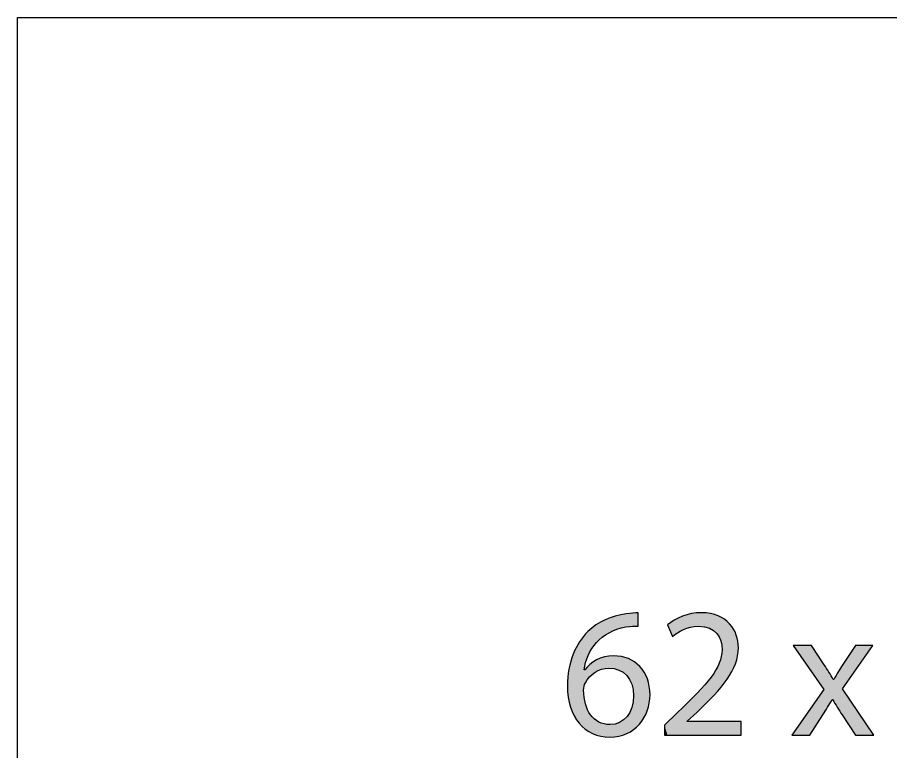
# Model space of a CAD drawing. Extents: x 15 to 401, y -450 to -8.
# Drawn here: x 242.94 to 280.66, y -236.76 to -205.05 of the extents above; entities that cross this region are included whole.
import ezdxf

# ---------------------------------------------------------------- set-up
doc = ezdxf.new("R2010")
doc.units = 0
doc.layers.add('LAYER_1', color=7, linetype='CONTINUOUS')

# ---------------------------------------------------------------- blocks, each defined once
blk = doc.blocks.new('*U16')
at = {"layer": 'LAYER_1', "color": 250}
for points in [[(269.042, -231.427), (269.029, -230.856), (269.042, -230.853)], [(269.105, -231.412), (269.042, -230.853), (269.105, -230.841)], [(269.126, -231.406), (269.105, -230.841), (269.126, -230.837)], [(269.186, -231.391), (269.126, -230.837), (269.186, -230.825)], [(269.203, -231.387), (269.186, -230.825), (269.203, -230.821)], [(269.225, -231.382), (269.203, -230.821), (269.225, -230.817)], [(269.241, -231.38), (269.225, -230.817), (269.241, -230.814)], [(269.26, -231.378), (269.241, -230.814), (269.26, -230.812)], [(269.263, -231.378), (269.26, -230.812), (269.263, -230.812)], [(269.273, -231.376), (269.263, -230.812), (269.273, -230.811)], [(269.327, -231.371), (269.273, -230.811), (269.327, -230.807)], [(269.33, -231.37), (269.327, -230.807), (269.33, -230.807)], [(269.336, -231.37), (269.33, -230.807), (269.336, -230.806)], [(269.385, -231.364), (269.336, -230.806), (269.385, -230.803)], [(269.392, -231.364), (269.385, -230.803), (269.392, -230.802)], [(269.435, -231.359), (269.392, -230.802), (269.435, -230.799)], [(269.44, -231.358), (269.435, -230.799), (269.44, -230.798)], [(269.477, -231.354), (269.44, -230.798), (269.477, -230.795)], [(269.48, -231.354), (269.477, -230.795), (269.48, -230.795)], [(269.51, -231.351), (269.48, -230.795), (269.51, -230.793)], [(269.51, -231.351), (269.51, -230.793), (269.51, -230.793)], [(269.512, -231.351), (269.51, -230.793), (269.512, -230.793)], [(269.534, -231.351), (269.512, -230.793), (269.534, -230.791)], [(269.535, -231.351), (269.534, -230.791), (269.535, -230.791)], [(269.548, -231.351), (269.535, -230.791), (269.548, -230.79)], [(269.553, -231.351), (269.548, -230.79), (269.553, -230.789)], [(269.559, -231.351), (269.553, -230.789), (269.559, -230.789)], [(269.598, -231.35), (269.559, -230.789), (269.598, -230.786)], [(269.753, -231.35), (269.598, -230.786), (269.753, -230.774)], [(268.051, -231.962), (268.027, -231.238), (268.051, -231.224)], [(268.112, -231.904), (268.051, -231.224), (268.112, -231.189)], [(268.139, -231.878), (268.112, -231.189), (268.139, -231.174)], [(268.16, -231.859), (268.139, -231.174), (268.16, -231.162)], [(268.172, -231.847), (268.16, -231.162), (268.172, -231.156)], [(268.2, -231.821), (268.172, -231.156), (268.2, -231.14)], [(268.278, -231.77), (268.2, -231.14), (268.278, -231.096)], [(268.293, -231.76), (268.278, -231.096), (268.293, -231.087)], [(268.324, -231.739), (268.293, -231.087), (268.324, -231.069)], [(268.325, -231.739), (268.324, -231.069), (268.325, -231.069)], [(268.404, -231.687), (268.325, -231.069), (268.404, -231.04)], [(268.481, -231.636), (268.404, -231.04), (268.481, -231.012)], [(268.488, -231.631), (268.481, -231.012), (268.488, -231.009)], [(268.494, -231.628), (268.488, -231.009), (268.494, -231.007)], [(268.537, -231.609), (268.494, -231.007), (268.537, -230.991)], [(268.6, -231.581), (268.537, -230.991), (268.6, -230.968)], [(268.649, -231.56), (268.6, -230.968), (268.649, -230.95)], [(268.697, -231.539), (268.649, -230.95), (268.697, -230.933)], [(268.713, -231.532), (268.697, -230.933), (268.713, -230.927)], [(268.756, -231.514), (268.713, -230.927), (268.756, -230.911)], [(268.765, -231.509), (268.756, -230.911), (268.765, -230.908)], [(268.821, -231.485), (268.765, -230.908), (268.821, -230.897)], [(268.836, -231.479), (268.821, -230.897), (268.836, -230.894)], [(268.857, -231.473), (268.836, -230.894), (268.857, -230.89)], [(268.922, -231.457), (268.857, -230.89), (268.922, -230.877)], [(268.953, -231.45), (268.922, -230.877), (268.953, -230.871)], [(268.922, -231.457), (268.922, -230.877), (268.922, -230.877)], [(269.017, -231.433), (268.953, -230.871), (269.017, -230.858)], [(269.029, -231.431), (269.017, -230.858), (269.029, -230.856)], [(267.555, -232.718), (267.518, -231.648), (267.555, -231.607)], [(267.568, -232.68), (267.555, -231.607), (267.568, -231.592)], [(267.577, -232.655), (267.568, -231.592), (267.577, -231.582)], [(267.595, -232.606), (267.577, -231.582), (267.595, -231.567)], [(267.628, -232.546), (267.595, -231.567), (267.628, -231.541)], [(267.652, -232.5), (267.628, -231.541), (267.652, -231.52)], [(267.661, -232.483), (267.652, -231.52), (267.661, -231.513)], [(267.696, -232.42), (267.661, -231.513), (267.696, -231.485)], [(267.751, -232.317), (267.696, -231.485), (267.751, -231.439)], [(267.765, -232.299), (267.751, -231.439), (267.765, -231.428)], [(267.772, -232.29), (267.765, -231.428), (267.772, -231.422)], [(267.781, -232.278), (267.772, -231.422), (267.781, -231.415)], [(267.856, -232.179), (267.781, -231.415), (267.856, -231.353)], [(267.89, -232.135), (267.856, -231.353), (267.89, -231.324)], [(267.927, -232.086), (267.89, -231.324), (267.927, -231.294)], [(267.946, -232.061), (267.927, -231.294), (267.946, -231.283)], [(267.949, -232.058), (267.946, -231.283), (267.949, -231.282)], [(267.952, -232.054), (267.949, -231.282), (267.952, -231.28)], [(268.027, -231.984), (267.952, -231.28), (268.027, -231.238)], [(267.393, -235.725), (267.224, -232.02), (267.393, -231.788)], [(267.399, -234.018), (267.393, -231.787), (267.399, -231.78)], [(267.393, -235.726), (267.393, -231.788), (267.393, -231.787)], [(267.393, -235.725), (267.393, -231.788), (267.393, -235.726)], [(267.415, -233.935), (267.399, -231.78), (267.415, -231.762)], [(267.417, -233.931), (267.415, -231.762), (267.417, -231.761)], [(267.441, -233.119), (267.417, -231.76), (267.441, -231.734)], [(267.417, -233.929), (267.417, -231.761), (267.417, -231.76)], [(267.442, -233.115), (267.441, -231.734), (267.442, -231.733)], [(267.467, -232.996), (267.442, -231.733), (267.467, -231.705)], [(267.442, -233.113), (267.442, -231.733), (267.442, -231.733)], [(267.474, -232.963), (267.467, -231.705), (267.474, -231.697)], [(267.475, -232.954), (267.474, -231.697), (267.475, -231.695)], [(267.484, -232.912), (267.475, -231.695), (267.484, -231.686)], [(267.518, -232.82), (267.484, -231.686), (267.518, -231.648)], [(267.074, -235.351), (266.986, -232.471), (267.074, -232.279)], [(267.2, -235.54), (267.074, -232.279), (267.2, -232.061)], [(267.074, -235.351), (267.074, -232.279), (267.2, -235.54)], [(267.224, -235.563), (267.2, -232.061), (267.224, -232.02)], [(267.2, -235.54), (267.2, -232.061), (267.224, -235.563)], [(267.224, -235.563), (267.224, -232.02), (267.393, -235.725)], [(266.945, -235.122), (266.841, -232.869), (266.945, -232.562)], [(266.986, -235.221), (266.945, -232.562), (266.986, -232.471)], [(266.945, -235.122), (266.945, -232.562), (266.986, -235.221)], [(266.986, -235.221), (266.986, -232.471), (267.074, -235.351)], [(268.112, -233.228), (268.051, -232.76), (268.112, -232.733)], [(268.139, -233.218), (268.112, -232.733), (268.139, -232.725)], [(268.16, -233.21), (268.139, -232.725), (268.16, -232.718)], [(268.172, -233.205), (268.16, -232.718), (268.172, -232.714)], [(268.2, -233.199), (268.172, -232.714), (268.2, -232.706)], [(268.278, -233.181), (268.2, -232.706), (268.278, -232.682)], [(268.293, -233.177), (268.278, -232.682), (268.293, -232.677)], [(268.324, -233.17), (268.293, -232.677), (268.324, -232.671)], [(268.325, -233.17), (268.324, -232.671), (268.325, -232.671)], [(268.404, -233.164), (268.325, -232.671), (268.404, -232.657)], [(268.481, -233.158), (268.404, -232.657), (268.481, -232.643)], [(268.488, -233.158), (268.481, -232.643), (268.488, -232.642)], [(268.481, -233.158), (268.481, -232.643), (268.488, -233.158)], [(268.494, -233.158), (268.488, -232.642), (268.494, -232.641)], [(268.488, -233.158), (268.488, -232.642), (268.494, -233.158)], [(268.537, -233.16), (268.494, -232.641), (268.537, -232.639)], [(268.494, -233.158), (268.494, -232.641), (268.537, -233.16)], [(268.6, -233.163), (268.537, -232.639), (268.6, -232.635)], [(268.537, -233.16), (268.537, -232.639), (268.6, -233.163)], [(268.649, -233.17), (268.6, -232.635), (268.649, -232.632)], [(268.6, -233.163), (268.6, -232.635), (268.649, -233.17)], [(268.697, -233.176), (268.649, -232.632), (268.697, -232.629)], [(268.649, -233.17), (268.649, -232.632), (268.697, -233.176)], [(268.697, -233.176), (268.697, -232.629), (268.713, -233.179)], [(268.713, -233.179), (268.713, -232.631), (268.756, -233.189)], [(268.756, -233.189), (268.756, -232.635), (268.765, -233.191)], [(268.765, -233.191), (268.765, -232.636), (268.821, -233.204)], [(268.821, -233.204), (268.821, -232.641), (268.836, -233.209)], [(268.836, -233.209), (268.836, -232.642), (268.857, -233.217)], [(268.857, -233.217), (268.857, -232.644), (268.922, -233.239)], [(268.922, -233.239), (268.922, -232.65), (268.922, -233.239)], [(268.922, -233.239), (268.922, -232.65), (268.953, -233.254)], [(268.953, -233.254), (268.953, -232.653), (269.017, -233.284)], [(269.017, -233.284), (269.017, -232.659), (269.029, -233.292)], [(269.029, -233.292), (269.029, -232.66), (269.042, -233.3)], [(269.042, -233.3), (269.042, -232.664), (269.105, -233.339)], [(269.105, -233.339), (269.105, -232.683), (269.126, -233.355)], [(269.126, -233.355), (269.126, -232.689), (269.186, -233.402)], [(269.186, -233.402), (269.186, -232.707), (269.203, -233.419)], [(269.203, -233.419), (269.203, -232.711), (269.225, -233.44)], [(269.225, -233.44), (269.225, -232.718), (269.241, -233.456)], [(269.241, -233.456), (269.241, -232.723), (269.26, -233.475)], [(269.26, -233.475), (269.26, -232.728), (269.263, -233.478)], [(269.263, -233.478), (269.263, -232.729), (269.273, -233.491)], [(269.273, -233.491), (269.273, -232.732), (269.327, -233.556)], [(266.829, -234.842), (266.763, -233.199), (266.829, -232.921)], [(266.841, -234.871), (266.829, -232.921), (266.841, -232.869)], [(266.829, -234.842), (266.829, -232.921), (266.841, -234.871)], [(266.841, -234.871), (266.841, -232.869), (266.945, -235.122)], [(267.555, -233.662), (267.518, -233.149), (267.555, -233.11)], [(267.568, -233.645), (267.555, -233.11), (267.568, -233.096)], [(267.577, -233.633), (267.568, -233.096), (267.577, -233.086)], [(267.595, -233.611), (267.577, -233.086), (267.595, -233.067)], [(267.628, -233.57), (267.595, -233.067), (267.628, -233.033)], [(267.652, -233.539), (267.628, -233.033), (267.652, -233.007)], [(267.661, -233.53), (267.652, -233.007), (267.661, -232.997)], [(267.696, -233.497), (267.661, -232.997), (267.696, -232.975)], [(267.751, -233.443), (267.696, -232.975), (267.751, -232.937)], [(267.765, -233.43), (267.751, -232.937), (267.765, -232.928)], [(267.772, -233.425), (267.765, -232.928), (267.772, -232.923)], [(267.781, -233.418), (267.772, -232.923), (267.781, -232.917)], [(267.856, -233.362), (267.781, -232.917), (267.856, -232.867)], [(267.89, -233.337), (267.856, -232.867), (267.89, -232.844)], [(267.927, -233.316), (267.89, -232.844), (267.927, -232.819)], [(267.946, -233.306), (267.927, -232.819), (267.946, -232.806)], [(267.949, -233.304), (267.946, -232.806), (267.949, -232.805)], [(267.952, -233.302), (267.949, -232.805), (267.952, -232.804)], [(268.027, -233.261), (267.952, -232.804), (268.027, -232.771)], [(268.051, -233.252), (268.027, -232.771), (268.051, -232.76)], [(269.327, -233.556), (269.327, -232.748), (269.33, -233.562)], [(269.33, -233.562), (269.33, -232.749), (269.336, -233.571)], [(269.336, -233.571), (269.336, -232.752), (269.385, -233.646)], [(269.385, -233.646), (269.385, -232.779), (269.392, -233.659)], [(269.392, -233.659), (269.392, -232.782), (269.435, -233.743)], [(269.435, -233.743), (269.435, -232.806), (269.44, -233.756)], [(269.44, -233.756), (269.44, -232.808), (269.477, -233.849)], [(269.477, -233.849), (269.477, -232.828), (269.48, -233.86)], [(269.48, -233.86), (269.48, -232.83), (269.51, -233.963)], [(269.51, -233.963), (269.51, -232.846), (269.51, -233.964)], [(269.51, -233.964), (269.51, -232.846), (269.512, -233.972)], [(269.512, -233.972), (269.512, -232.847), (269.534, -234.085)], [(269.534, -234.085), (269.534, -232.859), (269.535, -234.091)], [(269.535, -234.091), (269.535, -232.859), (269.548, -234.213)], [(269.548, -234.213), (269.548, -232.867), (269.553, -234.349)], [(266.731, -234.409), (266.714, -233.552), (266.731, -233.431)], [(266.763, -234.551), (266.731, -233.431), (266.763, -233.199)], [(266.731, -234.409), (266.731, -233.431), (266.763, -234.551)], [(266.763, -234.551), (266.763, -233.199), (266.829, -234.842)], [(267.467, -233.811), (267.442, -233.229), (267.467, -233.203)], [(267.442, -233.859), (267.442, -233.23), (267.442, -233.229)], [(267.474, -233.797), (267.467, -233.203), (267.474, -233.196)], [(267.475, -233.794), (267.474, -233.196), (267.475, -233.194)], [(267.484, -233.779), (267.475, -233.194), (267.484, -233.184)], [(267.518, -233.724), (267.484, -233.184), (267.518, -233.149)], [(266.714, -234.168), (266.697, -233.925), (266.714, -233.552)], [(266.714, -234.168), (266.714, -233.552), (266.731, -234.409)], [(267.393, -235.726), (267.393, -234.109), (267.399, -235.732)], [(267.399, -235.732), (267.399, -234.185), (267.415, -235.747)], [(267.415, -235.747), (267.415, -234.398), (267.417, -235.749)], [(267.417, -235.749), (267.417, -234.419), (267.417, -235.749)], [(267.417, -235.749), (267.417, -234.422), (267.441, -235.772)], [(267.441, -235.772), (267.441, -234.558), (267.442, -235.773)], [(267.442, -235.773), (267.442, -234.563), (267.442, -235.773)], [(267.442, -235.773), (267.442, -234.565), (267.467, -235.797)], [(269.534, -235.827), (269.512, -234.741), (269.534, -234.621)], [(269.535, -235.827), (269.534, -234.621), (269.535, -234.616)], [(269.548, -235.819), (269.535, -234.616), (269.548, -234.419)], [(269.553, -235.816), (269.548, -234.419), (269.553, -234.349)], [(267.467, -235.797), (267.467, -234.666), (267.474, -235.801)], [(267.474, -235.801), (267.474, -234.695), (267.475, -235.802)], [(267.475, -235.802), (267.475, -234.703), (267.484, -235.807)], [(267.484, -235.807), (267.484, -234.73), (267.518, -235.827)], [(267.518, -235.827), (267.518, -234.834), (267.555, -235.849)], [(267.555, -235.849), (267.555, -234.923), (267.568, -235.858)], [(267.568, -235.858), (267.568, -234.956), (267.577, -235.863)], [(267.577, -235.863), (267.577, -234.973), (267.595, -235.874)], [(269.435, -235.886), (269.392, -235.071), (269.435, -234.979)], [(269.44, -235.883), (269.435, -234.979), (269.44, -234.968)], [(269.477, -235.861), (269.44, -234.968), (269.477, -234.867)], [(269.48, -235.859), (269.477, -234.867), (269.48, -234.858)], [(269.51, -235.842), (269.48, -234.858), (269.51, -234.747)], [(269.512, -235.841), (269.51, -234.746), (269.512, -234.741)], [(269.51, -235.842), (269.51, -234.747), (269.51, -234.746)], [(267.595, -235.874), (267.595, -235.008), (267.628, -235.893)], [(267.628, -235.893), (267.628, -235.07), (267.652, -235.908)], [(267.652, -235.908), (267.652, -235.108), (267.661, -235.914)], [(267.661, -235.914), (267.661, -235.122), (267.696, -235.934)], [(267.696, -235.934), (267.696, -235.174), (267.751, -235.967)], [(267.751, -235.967), (267.751, -235.243), (267.765, -235.976)], [(267.765, -235.976), (267.765, -235.26), (267.772, -235.98)], [(267.772, -235.98), (267.772, -235.269), (267.781, -235.985)], [(267.781, -235.985), (267.781, -235.278), (267.856, -236.01)], [(267.856, -236.01), (267.856, -235.352), (267.89, -236.021)], [(267.89, -236.021), (267.89, -235.379), (267.927, -236.033)], [(269.186, -236.014), (269.126, -235.399), (269.186, -235.345)], [(269.203, -236.009), (269.186, -235.345), (269.203, -235.33)], [(269.225, -236.001), (269.203, -235.33), (269.225, -235.305)], [(269.241, -235.996), (269.225, -235.305), (269.241, -235.288)], [(269.26, -235.99), (269.241, -235.288), (269.26, -235.267)], [(269.263, -235.989), (269.26, -235.267), (269.263, -235.264)], [(269.273, -235.983), (269.263, -235.264), (269.273, -235.252)], [(269.327, -235.951), (269.273, -235.252), (269.327, -235.179)], [(269.33, -235.949), (269.327, -235.179), (269.33, -235.174)], [(269.336, -235.945), (269.33, -235.174), (269.336, -235.166)], [(269.385, -235.916), (269.336, -235.166), (269.385, -235.083)], [(269.392, -235.912), (269.385, -235.083), (269.392, -235.071)], [(267.927, -236.033), (267.927, -235.408), (267.946, -236.039)], [(267.946, -236.039), (267.946, -235.423), (267.949, -236.04)], [(267.949, -236.04), (267.949, -235.425), (267.952, -236.041)], [(267.952, -236.041), (267.952, -235.427), (268.027, -236.065)], [(268.027, -236.065), (268.027, -235.471), (268.051, -236.073)], [(268.051, -236.073), (268.051, -235.485), (268.112, -236.093)], [(268.112, -236.093), (268.112, -235.513), (268.139, -236.102)], [(268.139, -236.102), (268.139, -235.524), (268.16, -236.104)], [(268.16, -236.104), (268.16, -235.534), (268.172, -236.105)], [(268.172, -236.105), (268.172, -235.537), (268.2, -236.108)], [(268.2, -236.108), (268.2, -235.546), (268.278, -236.115)], [(268.278, -236.115), (268.278, -235.569), (268.293, -236.117)], [(268.293, -236.117), (268.293, -235.571), (268.324, -236.12)], [(268.324, -236.12), (268.324, -235.577), (268.325, -236.12)], [(268.325, -236.12), (268.325, -235.577), (268.404, -236.128)], [(268.404, -236.128), (268.404, -235.59), (268.481, -236.136)], [(268.481, -236.136), (268.481, -235.595), (268.488, -236.136)], [(268.488, -236.136), (268.488, -235.595), (268.494, -236.137)], [(268.494, -236.137), (268.494, -235.595), (268.537, -236.141)], [(268.6, -236.135), (268.537, -235.598), (268.6, -235.594)], [(268.649, -236.13), (268.6, -235.594), (268.649, -235.592)], [(268.697, -236.125), (268.649, -235.592), (268.697, -235.584)], [(268.713, -236.123), (268.697, -235.584), (268.713, -235.581)], [(268.756, -236.119), (268.713, -235.581), (268.756, -235.575)], [(268.765, -236.118), (268.756, -235.575), (268.765, -235.572)], [(268.821, -236.112), (268.765, -235.572), (268.821, -235.556)], [(268.836, -236.111), (268.821, -235.556), (268.836, -235.552)], [(268.857, -236.108), (268.836, -235.552), (268.857, -235.546)], [(268.922, -236.102), (268.857, -235.546), (268.922, -235.52)], [(268.953, -236.091), (268.922, -235.52), (268.953, -235.507)], [(268.922, -236.101), (268.922, -235.52), (268.922, -235.52)], [(269.017, -236.07), (268.953, -235.507), (269.017, -235.472)], [(269.029, -236.066), (269.017, -235.472), (269.029, -235.465)], [(269.042, -236.062), (269.029, -235.465), (269.042, -235.458)], [(269.105, -236.041), (269.042, -235.458), (269.105, -235.413)], [(269.126, -236.034), (269.105, -235.413), (269.126, -235.399)]]:
    blk.add_solid(points, dxfattribs=at)
at = {"layer": 'LAYER_1', "color": 250, "extrusion": (0, 0, -1)}
for points in [[(-269.042, -231.427), (-269.042, -230.853), (-269.105, -231.412)], [(-269.105, -231.412), (-269.105, -230.841), (-269.126, -231.406)], [(-269.126, -231.406), (-269.126, -230.837), (-269.186, -231.391)], [(-269.186, -231.391), (-269.186, -230.825), (-269.203, -231.387)], [(-269.203, -231.387), (-269.203, -230.821), (-269.225, -231.382)], [(-269.225, -231.382), (-269.225, -230.817), (-269.241, -231.38)], [(-269.241, -231.38), (-269.241, -230.814), (-269.26, -231.378)], [(-269.26, -231.378), (-269.26, -230.812), (-269.263, -231.378)], [(-269.263, -231.378), (-269.263, -230.812), (-269.273, -231.376)], [(-269.273, -231.376), (-269.273, -230.811), (-269.327, -231.371)], [(-269.327, -231.371), (-269.327, -230.807), (-269.33, -231.37)], [(-269.33, -231.37), (-269.33, -230.807), (-269.336, -231.37)], [(-269.336, -231.37), (-269.336, -230.806), (-269.385, -231.364)], [(-269.385, -231.364), (-269.385, -230.803), (-269.392, -231.364)], [(-269.392, -231.364), (-269.392, -230.802), (-269.435, -231.359)], [(-269.435, -231.359), (-269.435, -230.799), (-269.44, -231.358)], [(-269.44, -231.358), (-269.44, -230.798), (-269.477, -231.354)], [(-269.477, -231.354), (-269.477, -230.795), (-269.48, -231.354)], [(-269.48, -231.354), (-269.48, -230.795), (-269.51, -231.351)], [(-269.51, -231.351), (-269.51, -230.793), (-269.51, -231.351)], [(-269.51, -231.351), (-269.51, -230.793), (-269.512, -231.351)], [(-269.512, -231.351), (-269.512, -230.793), (-269.534, -231.351)], [(-269.534, -231.351), (-269.534, -230.791), (-269.535, -231.351)], [(-269.535, -231.351), (-269.535, -230.791), (-269.548, -231.351)], [(-269.548, -231.351), (-269.548, -230.79), (-269.553, -231.351)], [(-269.553, -231.351), (-269.553, -230.789), (-269.559, -231.351)], [(-269.559, -231.351), (-269.559, -230.789), (-269.598, -231.35)], [(-269.598, -231.35), (-269.598, -230.786), (-269.753, -231.35)], [(-268.051, -231.962), (-268.051, -231.224), (-268.112, -231.904)], [(-268.112, -231.904), (-268.112, -231.189), (-268.139, -231.878)], [(-268.139, -231.878), (-268.139, -231.174), (-268.16, -231.859)], [(-268.16, -231.859), (-268.16, -231.162), (-268.172, -231.847)], [(-268.172, -231.847), (-268.172, -231.156), (-268.2, -231.821)], [(-268.2, -231.821), (-268.2, -231.14), (-268.278, -231.77)], [(-268.278, -231.77), (-268.278, -231.096), (-268.293, -231.76)], [(-268.293, -231.76), (-268.293, -231.087), (-268.324, -231.739)], [(-268.324, -231.739), (-268.324, -231.069), (-268.325, -231.739)], [(-268.325, -231.739), (-268.325, -231.069), (-268.404, -231.687)], [(-268.404, -231.687), (-268.404, -231.04), (-268.481, -231.636)], [(-268.481, -231.636), (-268.481, -231.012), (-268.488, -231.631)], [(-268.488, -231.631), (-268.488, -231.009), (-268.494, -231.628)], [(-268.494, -231.628), (-268.494, -231.007), (-268.537, -231.609)], [(-268.537, -231.609), (-268.537, -230.991), (-268.6, -231.581)], [(-268.6, -231.581), (-268.6, -230.968), (-268.649, -231.56)], [(-268.649, -231.56), (-268.649, -230.95), (-268.697, -231.539)], [(-268.697, -231.539), (-268.697, -230.933), (-268.713, -231.532)], [(-268.713, -231.532), (-268.713, -230.927), (-268.756, -231.514)], [(-268.756, -231.514), (-268.756, -230.911), (-268.765, -231.509)], [(-268.765, -231.509), (-268.765, -230.908), (-268.821, -231.485)], [(-268.821, -231.485), (-268.821, -230.897), (-268.836, -231.479)], [(-268.836, -231.479), (-268.836, -230.894), (-268.857, -231.473)], [(-268.857, -231.473), (-268.857, -230.89), (-268.922, -231.457)], [(-268.922, -231.457), (-268.922, -230.877), (-268.922, -231.457)], [(-268.922, -231.457), (-268.922, -230.877), (-268.953, -231.45)], [(-268.953, -231.45), (-268.953, -230.871), (-269.017, -231.433)], [(-269.017, -231.433), (-269.017, -230.858), (-269.029, -231.431)], [(-269.029, -231.431), (-269.029, -230.856), (-269.042, -231.427)], [(-267.555, -232.718), (-267.555, -231.607), (-267.568, -232.68)], [(-267.568, -232.68), (-267.568, -231.592), (-267.577, -232.655)], [(-267.577, -232.655), (-267.577, -231.582), (-267.595, -232.606)], [(-267.595, -232.606), (-267.595, -231.567), (-267.628, -232.546)], [(-267.628, -232.546), (-267.628, -231.541), (-267.652, -232.5)], [(-267.652, -232.5), (-267.652, -231.52), (-267.661, -232.483)], [(-267.661, -232.483), (-267.661, -231.513), (-267.696, -232.42)], [(-267.696, -232.42), (-267.696, -231.485), (-267.751, -232.317)], [(-267.751, -232.317), (-267.751, -231.439), (-267.765, -232.299)], [(-267.765, -232.299), (-267.765, -231.428), (-267.772, -232.29)], [(-267.772, -232.29), (-267.772, -231.422), (-267.781, -232.278)], [(-267.781, -232.278), (-267.781, -231.415), (-267.856, -232.179)], [(-267.856, -232.179), (-267.856, -231.353), (-267.89, -232.135)], [(-267.89, -232.135), (-267.89, -231.324), (-267.927, -232.086)], [(-267.927, -232.086), (-267.927, -231.294), (-267.946, -232.061)], [(-267.946, -232.061), (-267.946, -231.283), (-267.949, -232.058)], [(-267.949, -232.058), (-267.949, -231.282), (-267.952, -232.054)], [(-267.952, -232.054), (-267.952, -231.28), (-268.027, -231.984)], [(-268.027, -231.984), (-268.027, -231.238), (-268.051, -231.962)], [(-267.393, -234.109), (-267.393, -231.787), (-267.399, -234.018)], [(-267.399, -234.018), (-267.399, -231.78), (-267.415, -233.935)], [(-267.415, -233.935), (-267.415, -231.762), (-267.417, -233.931)], [(-267.417, -233.23), (-267.417, -231.76), (-267.441, -233.119)], [(-267.417, -233.931), (-267.417, -231.761), (-267.417, -233.929)], [(-267.441, -233.119), (-267.441, -231.734), (-267.442, -233.115)], [(-267.442, -233.115), (-267.442, -231.733), (-267.442, -233.113)], [(-267.442, -233.113), (-267.442, -231.733), (-267.467, -232.996)], [(-267.467, -232.996), (-267.467, -231.705), (-267.474, -232.963)], [(-267.474, -232.963), (-267.474, -231.697), (-267.475, -232.954)], [(-267.475, -232.954), (-267.475, -231.695), (-267.484, -232.912)], [(-267.484, -232.912), (-267.484, -231.686), (-267.518, -232.82)], [(-267.518, -232.82), (-267.518, -231.648), (-267.555, -232.718)], [(-268.112, -233.228), (-268.112, -232.733), (-268.139, -233.218)], [(-268.139, -233.218), (-268.139, -232.725), (-268.16, -233.21)], [(-268.16, -233.21), (-268.16, -232.718), (-268.172, -233.205)], [(-268.172, -233.205), (-268.172, -232.714), (-268.2, -233.199)], [(-268.2, -233.199), (-268.2, -232.706), (-268.278, -233.181)], [(-268.278, -233.181), (-268.278, -232.682), (-268.293, -233.177)], [(-268.293, -233.177), (-268.293, -232.677), (-268.324, -233.17)], [(-268.324, -233.17), (-268.324, -232.671), (-268.325, -233.17)], [(-268.325, -233.17), (-268.325, -232.671), (-268.404, -233.164)], [(-268.404, -233.164), (-268.404, -232.657), (-268.481, -233.158)], [(-268.713, -233.179), (-268.697, -232.629), (-268.713, -232.631)], [(-268.756, -233.189), (-268.713, -232.631), (-268.756, -232.635)], [(-268.765, -233.191), (-268.756, -232.635), (-268.765, -232.636)], [(-268.821, -233.204), (-268.765, -232.636), (-268.821, -232.641)], [(-268.836, -233.209), (-268.821, -232.641), (-268.836, -232.642)], [(-268.857, -233.217), (-268.836, -232.642), (-268.857, -232.644)], [(-268.922, -233.239), (-268.857, -232.644), (-268.922, -232.65)], [(-268.922, -233.239), (-268.922, -232.65), (-268.922, -232.65)], [(-268.953, -233.254), (-268.922, -232.65), (-268.953, -232.653)], [(-269.017, -233.284), (-268.953, -232.653), (-269.017, -232.659)], [(-269.029, -233.292), (-269.017, -232.659), (-269.029, -232.66)], [(-269.042, -233.3), (-269.029, -232.66), (-269.042, -232.664)], [(-269.105, -233.339), (-269.042, -232.664), (-269.105, -232.683)], [(-269.126, -233.355), (-269.105, -232.683), (-269.126, -232.689)], [(-269.186, -233.402), (-269.126, -232.689), (-269.186, -232.707)], [(-269.203, -233.419), (-269.186, -232.707), (-269.203, -232.711)], [(-269.225, -233.44), (-269.203, -232.711), (-269.225, -232.718)], [(-269.241, -233.456), (-269.225, -232.718), (-269.241, -232.723)], [(-269.26, -233.475), (-269.241, -232.723), (-269.26, -232.728)], [(-269.263, -233.478), (-269.26, -232.728), (-269.263, -232.729)], [(-269.273, -233.491), (-269.263, -232.729), (-269.273, -232.732)], [(-269.327, -233.556), (-269.273, -232.732), (-269.327, -232.748)], [(-267.555, -233.662), (-267.555, -233.11), (-267.568, -233.645)], [(-267.568, -233.645), (-267.568, -233.096), (-267.577, -233.633)], [(-267.577, -233.633), (-267.577, -233.086), (-267.595, -233.611)], [(-267.595, -233.611), (-267.595, -233.067), (-267.628, -233.57)], [(-267.628, -233.57), (-267.628, -233.033), (-267.652, -233.539)], [(-267.652, -233.539), (-267.652, -233.007), (-267.661, -233.53)], [(-267.661, -233.53), (-267.661, -232.997), (-267.696, -233.497)], [(-267.696, -233.497), (-267.696, -232.975), (-267.751, -233.443)], [(-267.751, -233.443), (-267.751, -232.937), (-267.765, -233.43)], [(-267.765, -233.43), (-267.765, -232.928), (-267.772, -233.425)], [(-267.772, -233.425), (-267.772, -232.923), (-267.781, -233.418)], [(-267.781, -233.418), (-267.781, -232.917), (-267.856, -233.362)], [(-267.856, -233.362), (-267.856, -232.867), (-267.89, -233.337)], [(-267.89, -233.337), (-267.89, -232.844), (-267.927, -233.316)], [(-267.927, -233.316), (-267.927, -232.819), (-267.946, -233.306)], [(-267.946, -233.306), (-267.946, -232.806), (-267.949, -233.304)], [(-267.949, -233.304), (-267.949, -232.805), (-267.952, -233.302)], [(-267.952, -233.302), (-267.952, -232.804), (-268.027, -233.261)], [(-268.027, -233.261), (-268.027, -232.771), (-268.051, -233.252)], [(-268.051, -233.252), (-268.051, -232.76), (-268.112, -233.228)], [(-269.33, -233.562), (-269.327, -232.748), (-269.33, -232.749)], [(-269.336, -233.571), (-269.33, -232.749), (-269.336, -232.752)], [(-269.385, -233.646), (-269.336, -232.752), (-269.385, -232.779)], [(-269.392, -233.659), (-269.385, -232.779), (-269.392, -232.782)], [(-269.435, -233.743), (-269.392, -232.782), (-269.435, -232.806)], [(-269.44, -233.756), (-269.435, -232.806), (-269.44, -232.808)], [(-269.477, -233.849), (-269.44, -232.808), (-269.477, -232.828)], [(-269.48, -233.86), (-269.477, -232.828), (-269.48, -232.83)], [(-269.51, -233.963), (-269.48, -232.83), (-269.51, -232.846)], [(-269.51, -233.964), (-269.51, -232.846), (-269.51, -232.846)], [(-269.512, -233.972), (-269.51, -232.846), (-269.512, -232.847)], [(-269.534, -234.085), (-269.512, -232.847), (-269.534, -232.859)], [(-269.535, -234.091), (-269.534, -232.859), (-269.535, -232.859)], [(-269.548, -234.213), (-269.535, -232.859), (-269.548, -232.867)], [(-269.553, -234.349), (-269.548, -232.867), (-269.553, -232.869)], [(-269.553, -235.816), (-269.553, -232.869), (-269.559, -235.813)], [(-269.559, -235.813), (-269.553, -232.869), (-269.559, -232.872)], [(-269.559, -235.813), (-269.559, -232.872), (-269.598, -235.776)], [(-269.598, -235.776), (-269.559, -232.872), (-269.598, -232.893)], [(-269.598, -235.776), (-269.598, -232.893), (-269.753, -235.632)], [(-269.753, -235.632), (-269.598, -232.893), (-269.753, -233.026)], [(-269.753, -235.632), (-269.753, -233.026), (-269.806, -235.582)], [(-269.806, -235.582), (-269.753, -233.026), (-269.806, -233.071)], [(-269.806, -235.582), (-269.806, -233.071), (-269.826, -235.554)], [(-269.826, -235.554), (-269.806, -233.071), (-269.826, -233.088)], [(-269.826, -235.554), (-269.826, -233.088), (-270.003, -235.307)], [(-270.003, -235.307), (-269.826, -233.088), (-270.003, -233.32)], [(-267.417, -233.929), (-267.417, -233.23), (-267.441, -233.862)], [(-267.441, -233.862), (-267.417, -233.23), (-267.441, -233.23)], [(-267.441, -233.862), (-267.441, -233.23), (-267.442, -233.86)], [(-267.442, -233.86), (-267.441, -233.23), (-267.442, -233.23)], [(-267.442, -233.859), (-267.442, -233.229), (-267.467, -233.811)], [(-267.442, -233.86), (-267.442, -233.23), (-267.442, -233.859)], [(-267.467, -233.811), (-267.467, -233.203), (-267.474, -233.797)], [(-267.474, -233.797), (-267.474, -233.196), (-267.475, -233.794)], [(-267.475, -233.794), (-267.475, -233.194), (-267.484, -233.779)], [(-267.484, -233.779), (-267.484, -233.184), (-267.518, -233.724)], [(-267.518, -233.724), (-267.518, -233.149), (-267.555, -233.662)], [(-270.003, -235.307), (-270.003, -233.32), (-270.012, -235.289)], [(-270.012, -235.289), (-270.003, -233.32), (-270.012, -233.331)], [(-270.012, -235.289), (-270.012, -233.331), (-270.147, -234.997)], [(-270.147, -234.997), (-270.012, -233.331), (-270.147, -233.613)], [(-270.147, -234.997), (-270.147, -233.613), (-270.15, -234.988)], [(-270.15, -234.988), (-270.147, -233.613), (-270.15, -233.618)], [(-270.15, -234.988), (-270.15, -233.618), (-270.235, -234.661)], [(-270.235, -234.661), (-270.15, -233.618), (-270.235, -233.944)], [(-267.399, -235.732), (-267.393, -234.109), (-267.399, -234.185)], [(-267.415, -235.747), (-267.399, -234.185), (-267.415, -234.398)], [(-270.235, -234.661), (-270.235, -233.944), (-270.236, -234.658)], [(-270.236, -234.658), (-270.235, -233.944), (-270.236, -233.945)], [(-270.236, -234.658), (-270.236, -233.945), (-270.265, -234.309)], [(-267.417, -235.749), (-267.415, -234.398), (-267.417, -234.419)], [(-267.417, -235.749), (-267.417, -234.419), (-267.417, -234.422)], [(-267.441, -235.772), (-267.417, -234.422), (-267.441, -234.558)], [(-267.442, -235.773), (-267.441, -234.558), (-267.442, -234.563)], [(-267.442, -235.773), (-267.442, -234.563), (-267.442, -234.565)], [(-267.467, -235.797), (-267.442, -234.565), (-267.467, -234.666)], [(-269.534, -235.827), (-269.534, -234.621), (-269.535, -235.827)], [(-269.535, -235.827), (-269.535, -234.616), (-269.548, -235.819)], [(-269.548, -235.819), (-269.548, -234.419), (-269.553, -235.816)], [(-267.474, -235.801), (-267.467, -234.666), (-267.474, -234.695)], [(-267.475, -235.802), (-267.474, -234.695), (-267.475, -234.703)], [(-267.484, -235.807), (-267.475, -234.703), (-267.484, -234.73)], [(-267.518, -235.827), (-267.484, -234.73), (-267.518, -234.834)], [(-267.555, -235.849), (-267.518, -234.834), (-267.555, -234.923)], [(-267.568, -235.858), (-267.555, -234.923), (-267.568, -234.956)], [(-267.577, -235.863), (-267.568, -234.956), (-267.577, -234.973)], [(-267.595, -235.874), (-267.577, -234.973), (-267.595, -235.008)], [(-269.435, -235.886), (-269.435, -234.979), (-269.44, -235.883)], [(-269.44, -235.883), (-269.44, -234.968), (-269.477, -235.861)], [(-269.477, -235.861), (-269.477, -234.867), (-269.48, -235.859)], [(-269.48, -235.859), (-269.48, -234.858), (-269.51, -235.842)], [(-269.51, -235.842), (-269.51, -234.746), (-269.512, -235.841)], [(-269.51, -235.842), (-269.51, -234.747), (-269.51, -235.842)], [(-269.512, -235.841), (-269.512, -234.741), (-269.534, -235.827)], [(-267.628, -235.893), (-267.595, -235.008), (-267.628, -235.07)], [(-267.652, -235.908), (-267.628, -235.07), (-267.652, -235.108)], [(-267.661, -235.914), (-267.652, -235.108), (-267.661, -235.122)], [(-267.696, -235.934), (-267.661, -235.122), (-267.696, -235.174)], [(-267.751, -235.967), (-267.696, -235.174), (-267.751, -235.243)], [(-267.765, -235.976), (-267.751, -235.243), (-267.765, -235.26)], [(-267.772, -235.98), (-267.765, -235.26), (-267.772, -235.269)], [(-267.781, -235.985), (-267.772, -235.269), (-267.781, -235.278)], [(-267.856, -236.01), (-267.781, -235.278), (-267.856, -235.352)], [(-267.89, -236.021), (-267.856, -235.352), (-267.89, -235.379)], [(-267.927, -236.033), (-267.89, -235.379), (-267.927, -235.408)], [(-269.186, -236.014), (-269.186, -235.345), (-269.203, -236.009)], [(-269.203, -236.009), (-269.203, -235.33), (-269.225, -236.001)], [(-269.225, -236.001), (-269.225, -235.305), (-269.241, -235.996)], [(-269.241, -235.996), (-269.241, -235.288), (-269.26, -235.99)], [(-269.26, -235.99), (-269.26, -235.267), (-269.263, -235.989)], [(-269.263, -235.989), (-269.263, -235.264), (-269.273, -235.983)], [(-269.273, -235.983), (-269.273, -235.252), (-269.327, -235.951)], [(-269.327, -235.951), (-269.327, -235.179), (-269.33, -235.949)], [(-269.33, -235.949), (-269.33, -235.174), (-269.336, -235.945)], [(-269.336, -235.945), (-269.336, -235.166), (-269.385, -235.916)], [(-269.385, -235.916), (-269.385, -235.083), (-269.392, -235.912)], [(-269.392, -235.912), (-269.392, -235.071), (-269.435, -235.886)], [(-267.946, -236.039), (-267.927, -235.408), (-267.946, -235.423)], [(-267.949, -236.04), (-267.946, -235.423), (-267.949, -235.425)], [(-267.952, -236.041), (-267.949, -235.425), (-267.952, -235.427)], [(-268.027, -236.065), (-267.952, -235.427), (-268.027, -235.471)], [(-268.051, -236.073), (-268.027, -235.471), (-268.051, -235.485)], [(-268.112, -236.093), (-268.051, -235.485), (-268.112, -235.513)], [(-268.139, -236.102), (-268.112, -235.513), (-268.139, -235.524)], [(-268.16, -236.104), (-268.139, -235.524), (-268.16, -235.534)], [(-268.172, -236.105), (-268.16, -235.534), (-268.172, -235.537)], [(-268.2, -236.108), (-268.172, -235.537), (-268.2, -235.546)], [(-268.278, -236.115), (-268.2, -235.546), (-268.278, -235.569)], [(-268.293, -236.117), (-268.278, -235.569), (-268.293, -235.571)], [(-268.324, -236.12), (-268.293, -235.571), (-268.324, -235.577)], [(-268.325, -236.12), (-268.324, -235.577), (-268.325, -235.577)], [(-268.404, -236.128), (-268.325, -235.577), (-268.404, -235.59)], [(-268.481, -236.136), (-268.404, -235.59), (-268.481, -235.595)], [(-268.488, -236.136), (-268.481, -235.595), (-268.488, -235.595)], [(-268.494, -236.137), (-268.488, -235.595), (-268.494, -235.595)], [(-268.537, -236.141), (-268.494, -235.595), (-268.537, -235.598)], [(-268.537, -236.141), (-268.537, -235.598), (-268.6, -236.135)], [(-268.6, -236.135), (-268.6, -235.594), (-268.649, -236.13)], [(-268.649, -236.13), (-268.649, -235.592), (-268.697, -236.125)], [(-268.697, -236.125), (-268.697, -235.584), (-268.713, -236.123)], [(-268.713, -236.123), (-268.713, -235.581), (-268.756, -236.119)], [(-268.756, -236.119), (-268.756, -235.575), (-268.765, -236.118)], [(-268.765, -236.118), (-268.765, -235.572), (-268.821, -236.112)], [(-268.821, -236.112), (-268.821, -235.556), (-268.836, -236.111)], [(-268.836, -236.111), (-268.836, -235.552), (-268.857, -236.108)], [(-268.857, -236.108), (-268.857, -235.546), (-268.922, -236.102)], [(-268.922, -236.102), (-268.922, -235.52), (-268.922, -236.101)], [(-268.922, -236.101), (-268.922, -235.52), (-268.953, -236.091)], [(-268.953, -236.091), (-268.953, -235.507), (-269.017, -236.07)], [(-269.017, -236.07), (-269.017, -235.472), (-269.029, -236.066)], [(-269.029, -236.066), (-269.029, -235.465), (-269.042, -236.062)], [(-269.042, -236.062), (-269.042, -235.458), (-269.105, -236.041)], [(-269.105, -236.041), (-269.105, -235.413), (-269.126, -236.034)], [(-269.126, -236.034), (-269.126, -235.399), (-269.186, -236.014)]]:
    blk.add_solid(points, dxfattribs=at)
blk = doc.blocks.new('*U17')
at = {"layer": 'LAYER_1', "color": 250}
for points in [[(272.007, -231.39), (271.873, -230.857), (272.007, -230.819)], [(272.057, -231.385), (272.007, -230.819), (272.057, -230.805)], [(272.289, -231.357), (272.057, -230.805), (272.289, -230.784)], [(272.303, -231.355), (272.289, -230.784), (272.303, -230.783)], [(272.345, -231.35), (272.303, -230.783), (272.345, -230.779)], [(272.489, -231.362), (272.345, -230.779), (272.489, -230.766)], [(272.345, -231.35), (272.345, -230.779), (272.489, -231.362)], [(272.489, -231.362), (272.489, -230.766), (272.612, -231.372)], [(272.612, -231.372), (272.612, -230.776), (272.635, -231.378)], [(272.635, -231.378), (272.635, -230.778), (272.834, -231.434)], [(272.834, -231.434), (272.834, -230.796), (272.879, -231.459)], [(272.879, -231.459), (272.879, -230.8), (272.904, -231.473)], [(272.904, -231.473), (272.904, -230.807), (273.013, -231.532)], [(273.013, -231.532), (273.013, -230.839), (273.031, -231.549)], [(273.031, -231.549), (273.031, -230.845), (273.111, -231.622)], [(271.241, -231.789), (271.017, -231.294), (271.241, -231.135)], [(271.315, -231.735), (271.241, -231.135), (271.315, -231.083)], [(271.441, -231.642), (271.315, -231.083), (271.441, -231.022)], [(271.449, -231.636), (271.441, -231.022), (271.449, -231.019)], [(271.663, -231.518), (271.449, -231.019), (271.663, -230.916)], [(271.706, -231.495), (271.663, -230.916), (271.706, -230.904)], [(271.873, -231.437), (271.706, -230.904), (271.873, -230.857)], [(273.111, -231.622), (273.111, -230.868), (273.152, -231.66)], [(273.152, -231.66), (273.152, -230.88), (273.21, -231.746)], [(273.21, -231.746), (273.21, -230.897), (273.255, -231.812)], [(273.255, -231.812), (273.255, -230.922), (273.258, -231.819)], [(273.258, -231.819), (273.258, -230.923), (273.325, -231.984)], [(273.325, -231.984), (273.325, -230.96), (273.338, -232.044)], [(273.338, -232.044), (273.338, -230.967), (273.346, -232.083)], [(273.346, -232.083), (273.346, -230.972), (273.365, -232.17)], [(273.365, -232.17), (273.365, -230.982), (273.377, -232.365)], [(273.325, -233.99), (273.258, -232.944), (273.325, -232.725)], [(273.338, -233.975), (273.325, -232.725), (273.338, -232.683)], [(273.346, -233.964), (273.338, -232.683), (273.346, -232.656)], [(273.365, -233.94), (273.346, -232.656), (273.365, -232.483)], [(273.377, -233.924), (273.365, -232.483), (273.377, -232.365)], [(273.21, -234.12), (273.152, -233.155), (273.21, -233.039)], [(273.255, -234.069), (273.21, -233.039), (273.255, -232.949)], [(273.258, -234.066), (273.255, -232.949), (273.258, -232.944)], [(273.013, -234.342), (272.904, -233.546), (273.013, -233.384)], [(273.031, -234.323), (273.013, -233.384), (273.031, -233.356)], [(273.111, -234.232), (273.031, -233.356), (273.111, -233.237)], [(273.152, -234.186), (273.111, -233.237), (273.152, -233.155)], [(272.834, -234.521), (272.635, -233.876), (272.834, -233.632)], [(272.879, -234.476), (272.834, -233.632), (272.879, -233.576)], [(272.904, -234.451), (272.879, -233.576), (272.904, -233.546)], [(272.303, -235.055), (272.289, -234.251), (272.303, -234.238)], [(272.345, -235.013), (272.303, -234.238), (272.345, -234.191)], [(272.489, -234.868), (272.345, -234.191), (272.489, -234.035)], [(272.612, -234.744), (272.489, -234.035), (272.612, -233.901)], [(272.635, -234.721), (272.612, -233.901), (272.635, -233.876)], [(272.007, -235.33), (271.873, -234.66), (272.007, -234.528)], [(272.057, -235.284), (272.007, -234.528), (272.057, -234.48)], [(272.289, -235.069), (272.057, -234.48), (272.289, -234.251)], [(271.663, -236.053), (271.449, -235.079), (271.663, -234.867)], [(271.706, -236.053), (271.663, -234.867), (271.706, -234.825)], [(271.873, -236.053), (271.706, -234.825), (271.873, -234.66)], [(271.241, -236.053), (271.017, -235.497), (271.241, -235.28)], [(271.315, -236.053), (271.241, -235.28), (271.315, -235.209)], [(271.441, -236.053), (271.315, -235.209), (271.441, -235.086)], [(271.449, -236.053), (271.441, -235.086), (271.449, -235.079)], [(271.017, -236.053), (270.889, -235.621), (271.017, -235.497)]]:
    blk.add_solid(points, dxfattribs=at)
at = {"layer": 'LAYER_1', "color": 250, "extrusion": (0, 0, -1)}
for points in [[(-272.007, -231.39), (-272.007, -230.819), (-272.057, -231.385)], [(-272.057, -231.385), (-272.057, -230.805), (-272.289, -231.357)], [(-272.289, -231.357), (-272.289, -230.784), (-272.303, -231.355)], [(-272.303, -231.355), (-272.303, -230.783), (-272.345, -231.35)], [(-272.612, -231.372), (-272.489, -230.766), (-272.612, -230.776)], [(-272.635, -231.378), (-272.612, -230.776), (-272.635, -230.778)], [(-272.834, -231.434), (-272.635, -230.778), (-272.834, -230.796)], [(-272.879, -231.459), (-272.834, -230.796), (-272.879, -230.8)], [(-272.904, -231.473), (-272.879, -230.8), (-272.904, -230.807)], [(-273.013, -231.532), (-272.904, -230.807), (-273.013, -230.839)], [(-273.031, -231.549), (-273.013, -230.839), (-273.031, -230.845)], [(-273.111, -231.622), (-273.031, -230.845), (-273.111, -230.868)], [(-271.241, -231.789), (-271.241, -231.135), (-271.315, -231.735)], [(-271.315, -231.735), (-271.315, -231.083), (-271.441, -231.642)], [(-271.441, -231.642), (-271.441, -231.022), (-271.449, -231.636)], [(-271.449, -231.636), (-271.449, -231.019), (-271.663, -231.518)], [(-271.663, -231.518), (-271.663, -230.916), (-271.706, -231.495)], [(-271.706, -231.495), (-271.706, -230.904), (-271.873, -231.437)], [(-271.873, -231.437), (-271.873, -230.857), (-272.007, -231.39)], [(-273.152, -231.66), (-273.111, -230.868), (-273.152, -230.88)], [(-273.21, -231.746), (-273.152, -230.88), (-273.21, -230.897)], [(-273.255, -231.812), (-273.21, -230.897), (-273.255, -230.922)], [(-273.258, -231.819), (-273.255, -230.922), (-273.258, -230.923)], [(-273.325, -231.984), (-273.258, -230.923), (-273.325, -230.96)], [(-273.338, -232.044), (-273.325, -230.96), (-273.338, -230.967)], [(-273.346, -232.083), (-273.338, -230.967), (-273.346, -230.972)], [(-273.365, -232.17), (-273.346, -230.972), (-273.365, -230.982)], [(-273.377, -232.365), (-273.365, -230.982), (-273.377, -230.989)], [(-273.377, -233.924), (-273.377, -230.989), (-273.485, -233.783)], [(-273.485, -233.783), (-273.377, -230.989), (-273.485, -231.048)], [(-273.485, -233.783), (-273.485, -231.048), (-273.596, -233.638)], [(-273.596, -233.638), (-273.485, -231.048), (-273.596, -231.146)], [(-273.596, -233.638), (-273.596, -231.146), (-273.705, -233.462)], [(-273.705, -233.462), (-273.596, -231.146), (-273.705, -231.243)], [(-273.705, -233.462), (-273.705, -231.243), (-273.803, -233.305)], [(-273.803, -233.305), (-273.705, -231.243), (-273.803, -231.377)], [(-273.803, -233.305), (-273.803, -231.377), (-273.873, -233.152)], [(-273.873, -233.152), (-273.803, -231.377), (-273.873, -231.472)], [(-273.873, -233.152), (-273.873, -231.472), (-273.955, -232.971)], [(-273.955, -232.971), (-273.873, -231.472), (-273.955, -231.652)], [(-273.955, -232.971), (-273.955, -231.652), (-273.99, -232.845)], [(-273.99, -232.845), (-273.955, -231.652), (-273.99, -231.728)], [(-273.99, -232.845), (-273.99, -231.728), (-274.049, -232.63)], [(-274.049, -232.63), (-273.99, -231.728), (-274.049, -231.962)], [(-274.049, -232.63), (-274.049, -231.962), (-274.058, -232.525)], [(-274.058, -232.525), (-274.049, -231.962), (-274.058, -231.999)], [(-274.058, -232.525), (-274.058, -231.999), (-274.081, -232.278)], [(-273.325, -233.99), (-273.325, -232.725), (-273.338, -233.975)], [(-273.338, -233.975), (-273.338, -232.683), (-273.346, -233.964)], [(-273.346, -233.964), (-273.346, -232.656), (-273.365, -233.94)], [(-273.365, -233.94), (-273.365, -232.483), (-273.377, -233.924)], [(-273.21, -234.12), (-273.21, -233.039), (-273.255, -234.069)], [(-273.255, -234.069), (-273.255, -232.949), (-273.258, -234.066)], [(-273.258, -234.066), (-273.258, -232.944), (-273.325, -233.99)], [(-273.013, -234.342), (-273.013, -233.384), (-273.031, -234.323)], [(-273.031, -234.323), (-273.031, -233.356), (-273.111, -234.232)], [(-273.111, -234.232), (-273.111, -233.237), (-273.152, -234.186)], [(-273.152, -234.186), (-273.152, -233.155), (-273.21, -234.12)], [(-272.834, -234.521), (-272.834, -233.632), (-272.879, -234.476)], [(-272.879, -234.476), (-272.879, -233.576), (-272.904, -234.451)], [(-272.904, -234.451), (-272.904, -233.546), (-273.013, -234.342)], [(-272.303, -235.055), (-272.303, -234.238), (-272.345, -235.013)], [(-272.345, -235.013), (-272.345, -234.191), (-272.489, -234.868)], [(-272.489, -234.868), (-272.489, -234.035), (-272.612, -234.744)], [(-272.612, -234.744), (-272.612, -233.901), (-272.635, -234.721)], [(-272.635, -234.721), (-272.635, -233.876), (-272.834, -234.521)], [(-272.007, -235.33), (-272.007, -234.528), (-272.057, -235.284)], [(-272.057, -235.284), (-272.057, -234.48), (-272.289, -235.069)], [(-272.289, -235.069), (-272.289, -234.251), (-272.303, -235.055)], [(-271.663, -236.053), (-271.663, -234.867), (-271.706, -236.053)], [(-271.706, -236.053), (-271.706, -234.825), (-271.873, -236.053)], [(-271.873, -235.454), (-271.873, -234.66), (-272.007, -235.33)], [(-271.241, -236.053), (-271.241, -235.28), (-271.315, -236.053)], [(-271.315, -236.053), (-271.315, -235.209), (-271.441, -236.053)], [(-271.441, -236.053), (-271.441, -235.086), (-271.449, -236.053)], [(-271.449, -236.053), (-271.449, -235.079), (-271.663, -236.053)], [(-270.889, -236.053), (-270.889, -235.621), (-271.017, -236.053)], [(-271.017, -236.053), (-271.017, -235.497), (-271.241, -236.053)], [(-271.873, -236.053), (-271.873, -235.47), (-272.007, -236.053)], [(-272.007, -236.053), (-271.873, -235.47), (-272.007, -235.47)], [(-272.007, -236.053), (-272.007, -235.47), (-272.057, -236.053)], [(-272.057, -236.053), (-272.007, -235.47), (-272.057, -235.47)], [(-272.057, -236.053), (-272.057, -235.47), (-272.289, -236.053)], [(-272.289, -236.053), (-272.057, -235.47), (-272.289, -235.47)], [(-272.289, -236.053), (-272.289, -235.47), (-272.303, -236.053)], [(-272.303, -236.053), (-272.289, -235.47), (-272.303, -235.47)], [(-272.303, -236.053), (-272.303, -235.47), (-272.345, -236.053)], [(-272.345, -236.053), (-272.303, -235.47), (-272.345, -235.47)], [(-272.345, -236.053), (-272.345, -235.47), (-272.489, -236.053)], [(-272.489, -236.053), (-272.345, -235.47), (-272.489, -235.47)], [(-272.489, -236.053), (-272.489, -235.47), (-272.612, -236.053)], [(-272.612, -236.053), (-272.489, -235.47), (-272.612, -235.47)], [(-272.612, -236.053), (-272.612, -235.47), (-272.635, -236.053)], [(-272.635, -236.053), (-272.612, -235.47), (-272.635, -235.47)], [(-272.635, -236.053), (-272.635, -235.47), (-272.834, -236.053)], [(-272.834, -236.053), (-272.635, -235.47), (-272.834, -235.47)], [(-272.834, -236.053), (-272.834, -235.47), (-272.879, -236.053)], [(-272.879, -236.053), (-272.834, -235.47), (-272.879, -235.47)], [(-272.879, -236.053), (-272.879, -235.47), (-272.904, -236.053)], [(-272.904, -236.053), (-272.879, -235.47), (-272.904, -235.47)], [(-272.904, -236.053), (-272.904, -235.47), (-273.013, -236.053)], [(-273.013, -236.053), (-272.904, -235.47), (-273.013, -235.47)], [(-273.013, -236.053), (-273.013, -235.47), (-273.031, -236.053)], [(-273.031, -236.053), (-273.013, -235.47), (-273.031, -235.47)], [(-273.031, -236.053), (-273.031, -235.47), (-273.111, -236.053)], [(-273.111, -236.053), (-273.031, -235.47), (-273.111, -235.47)], [(-273.111, -236.053), (-273.111, -235.47), (-273.152, -236.053)], [(-273.152, -236.053), (-273.111, -235.47), (-273.152, -235.47)], [(-273.152, -236.053), (-273.152, -235.47), (-273.21, -236.053)], [(-273.21, -236.053), (-273.152, -235.47), (-273.21, -235.47)], [(-273.21, -236.053), (-273.21, -235.47), (-273.255, -236.053)], [(-273.255, -236.053), (-273.21, -235.47), (-273.255, -235.47)], [(-273.255, -236.053), (-273.255, -235.47), (-273.258, -236.053)], [(-273.258, -236.053), (-273.255, -235.47), (-273.258, -235.47)], [(-273.258, -236.053), (-273.258, -235.47), (-273.325, -236.053)], [(-273.325, -236.053), (-273.258, -235.47), (-273.325, -235.47)], [(-273.325, -236.053), (-273.325, -235.47), (-273.338, -236.053)], [(-273.338, -236.053), (-273.325, -235.47), (-273.338, -235.47)], [(-273.338, -236.053), (-273.338, -235.47), (-273.346, -236.053)], [(-273.346, -236.053), (-273.338, -235.47), (-273.346, -235.47)], [(-273.346, -236.053), (-273.346, -235.47), (-273.365, -236.053)], [(-273.365, -236.053), (-273.346, -235.47), (-273.365, -235.47)], [(-273.365, -236.053), (-273.365, -235.47), (-273.377, -236.053)], [(-273.377, -236.053), (-273.365, -235.47), (-273.377, -235.47)], [(-273.377, -236.053), (-273.377, -235.47), (-273.485, -236.053)], [(-273.485, -236.053), (-273.377, -235.47), (-273.485, -235.47)], [(-273.485, -236.053), (-273.485, -235.47), (-273.596, -236.053)], [(-273.596, -236.053), (-273.485, -235.47), (-273.596, -235.47)], [(-273.596, -236.053), (-273.596, -235.47), (-273.705, -236.053)], [(-273.705, -236.053), (-273.596, -235.47), (-273.705, -235.47)], [(-273.705, -236.053), (-273.705, -235.47), (-273.803, -236.053)], [(-273.803, -236.053), (-273.705, -235.47), (-273.803, -235.47)], [(-273.803, -236.053), (-273.803, -235.47), (-273.873, -236.053)], [(-273.873, -236.053), (-273.803, -235.47), (-273.873, -235.47)], [(-273.873, -236.053), (-273.873, -235.47), (-273.955, -236.053)], [(-273.955, -236.053), (-273.873, -235.47), (-273.955, -235.47)], [(-273.955, -236.053), (-273.955, -235.47), (-273.99, -236.053)], [(-273.99, -236.053), (-273.955, -235.47), (-273.99, -235.47)], [(-273.99, -236.053), (-273.99, -235.47), (-274.049, -236.053)], [(-274.049, -236.053), (-273.99, -235.47), (-274.049, -235.47)], [(-274.049, -236.053), (-274.049, -235.47), (-274.058, -236.053)], [(-274.058, -236.053), (-274.049, -235.47), (-274.058, -235.47)], [(-274.058, -236.053), (-274.058, -235.47), (-274.081, -236.053)], [(-274.081, -236.053), (-274.058, -235.47), (-274.081, -235.47)], [(-274.081, -236.053), (-274.081, -235.47), (-274.209, -236.053)], [(-274.209, -236.053), (-274.081, -235.47), (-274.209, -235.47)]]:
    blk.add_solid(points, dxfattribs=at)
blk = doc.blocks.new('*U18')
at = {"layer": 'LAYER_1', "color": 250, "extrusion": (0, 0, -1)}
for points in [[(-277.169, -233.211), (-276.457, -232.182), (-277.169, -232.182)], [(-277.241, -233.315), (-277.169, -232.182), (-277.241, -232.182)], [(-277.729, -234.02), (-277.241, -232.182), (-277.729, -232.917)], [(-279.137, -233.259), (-279.137, -232.182), (-279.897, -232.182)], [(-277.769, -234.078), (-277.729, -232.917), (-277.769, -232.977)], [(-277.769, -235.116), (-277.769, -232.977), (-277.793, -235.076)], [(-277.793, -235.076), (-277.769, -232.977), (-277.793, -233.014)], [(-277.793, -235.076), (-277.793, -233.014), (-278.137, -234.51)], [(-278.137, -234.51), (-277.793, -233.014), (-278.137, -233.568)], [(-278.577, -234.054), (-278.577, -233.033), (-278.593, -234.031)], [(-278.593, -234.031), (-278.593, -233.006), (-279.137, -233.259)], [(-278.137, -234.51), (-278.137, -233.568), (-278.153, -234.51)], [(-278.153, -234.51), (-278.137, -233.568), (-278.153, -233.594)], [(-278.185, -234.561), (-278.153, -233.594), (-278.185, -233.646)], [(-278.209, -234.6), (-278.185, -233.646), (-278.209, -233.646)], [(-277.729, -235.182), (-277.729, -234.135), (-277.769, -235.116)], [(-278.593, -235.219), (-278.577, -234.054), (-278.593, -234.077)], [(-279.137, -236.053), (-278.593, -234.077), (-279.137, -234.877)], [(-277.169, -236.053), (-277.169, -234.939), (-277.241, -235.941)], [(-277.241, -235.941), (-277.241, -234.836), (-277.729, -235.182)], [(-279.137, -236.053), (-279.137, -234.877), (-279.897, -236.053)], [(-279.897, -236.053), (-279.137, -234.877), (-279.897, -235.994)], [(-279.897, -236.053), (-279.897, -235.994), (-279.937, -236.053)]]:
    blk.add_solid(points, dxfattribs=at)
at = {"layer": 'LAYER_1', "color": 250}
for points in [[(277.169, -233.211), (277.169, -232.182), (277.241, -233.315)], [(277.241, -233.315), (277.241, -232.182), (277.729, -234.02)], [(279.137, -233.259), (278.593, -233.006), (279.137, -232.182)], [(277.729, -234.02), (277.729, -232.917), (277.769, -234.078)], [(278.569, -235.182), (278.209, -233.646), (278.569, -233.046)], [(278.577, -235.194), (278.569, -233.046), (278.577, -233.033)], [(278.569, -235.182), (278.569, -233.046), (278.577, -235.194)], [(278.593, -234.031), (278.577, -233.033), (278.593, -233.006)], [(278.153, -234.51), (278.153, -233.594), (278.185, -234.561)], [(278.185, -234.561), (278.185, -233.646), (278.209, -234.6)], [(278.209, -234.6), (278.209, -233.646), (278.569, -235.182)], [(277.729, -235.182), (277.241, -234.836), (277.729, -234.135)], [(277.769, -235.116), (277.729, -234.135), (277.769, -234.078)], [(278.577, -235.194), (278.577, -234.054), (278.593, -235.219)], [(278.593, -235.219), (278.593, -234.077), (279.137, -236.053)], [(277.169, -236.053), (276.457, -235.961), (277.169, -234.939)], [(277.241, -235.941), (277.169, -234.939), (277.241, -234.836)], [(276.457, -236.053), (276.393, -236.053), (276.457, -235.961)], [(276.457, -236.053), (276.457, -235.961), (277.169, -236.053)]]:
    blk.add_solid(points, dxfattribs=at)
blk = doc.blocks.new('BLOCK_5')
at = {"layer": 'LAYER_1'}
for points, knots in [([(269.753, -231.35), (269.609, -231.342), (269.425, -231.35), (269.225, -231.382), (268.121, -231.566), (267.537, -232.374), (267.417, -233.23), (267.417, -233.23), (267.442, -233.23), (267.442, -233.23), (267.69, -232.902), (268.121, -232.629), (268.697, -232.629), (269.617, -232.629), (270.265, -233.294), (270.265, -234.309), (270.265, -235.261), (269.617, -236.141), (268.537, -236.141), (267.425, -236.141), (266.697, -235.277), (266.697, -233.925), (266.697, -232.902), (267.065, -232.094), (267.577, -231.582), (268.009, -231.158), (268.585, -230.894), (269.241, -230.814), (269.449, -230.782), (269.625, -230.774), (269.753, -230.774), (269.753, -230.774), (269.753, -231.35), (269.753, -231.35)], [0, 0, 0, 0, 1, 1, 1, 2, 2, 2, 3, 3, 3, 4, 4, 4, 5, 5, 5, 6, 6, 6, 7, 7, 7, 8, 8, 8, 9, 9, 9, 10, 10, 10, 11, 11, 11, 11]), ([(270.889, -236.053), (270.889, -236.053), (270.889, -235.621), (270.889, -235.621), (270.889, -235.621), (271.441, -235.086), (271.441, -235.086), (272.769, -233.821), (273.369, -233.15), (273.377, -232.365), (273.377, -231.838), (273.121, -231.35), (272.345, -231.35), (271.873, -231.35), (271.481, -231.59), (271.241, -231.789), (271.241, -231.789), (271.017, -231.294), (271.017, -231.294), (271.377, -230.99), (271.889, -230.766), (272.489, -230.766), (273.609, -230.766), (274.081, -231.534), (274.081, -232.278), (274.081, -233.238), (273.385, -234.014), (272.289, -235.069), (272.289, -235.069), (271.873, -235.454), (271.873, -235.454), (271.873, -235.454), (271.873, -235.47), (271.873, -235.47), (271.873, -235.47), (274.209, -235.47), (274.209, -235.47), (274.209, -235.47), (274.209, -236.053), (274.209, -236.053), (274.209, -236.053), (270.889, -236.053), (270.889, -236.053)], [0, 0, 0, 0, 1, 1, 1, 2, 2, 2, 3, 3, 3, 4, 4, 4, 5, 5, 5, 6, 6, 6, 7, 7, 7, 8, 8, 8, 9, 9, 9, 10, 10, 10, 11, 11, 11, 12, 12, 12, 13, 13, 13, 14, 14, 14, 14]), ([(277.241, -232.182), (277.241, -232.182), (277.793, -233.014), (277.793, -233.014), (277.937, -233.23), (278.057, -233.429), (278.185, -233.646), (278.185, -233.646), (278.209, -233.646), (278.209, -233.646), (278.337, -233.413), (278.465, -233.214), (278.593, -233.006), (278.593, -233.006), (279.137, -232.182), (279.137, -232.182), (279.137, -232.182), (279.897, -232.182), (279.897, -232.182), (279.897, -232.182), (278.577, -234.054), (278.577, -234.054), (278.577, -234.054), (279.937, -236.053), (279.937, -236.053), (279.937, -236.053), (279.137, -236.053), (279.137, -236.053), (279.137, -236.053), (278.569, -235.182), (278.569, -235.182), (278.417, -234.958), (278.289, -234.741), (278.153, -234.51), (278.153, -234.51), (278.137, -234.51), (278.137, -234.51), (278.009, -234.741), (277.873, -234.949), (277.729, -235.182), (277.729, -235.182), (277.169, -236.053), (277.169, -236.053), (277.169, -236.053), (276.393, -236.053), (276.393, -236.053), (276.393, -236.053), (277.769, -234.078), (277.769, -234.078), (277.769, -234.078), (276.457, -232.182), (276.457, -232.182), (276.457, -232.182), (277.241, -232.182), (277.241, -232.182)], [0, 0, 0, 0, 1, 1, 1, 2, 2, 2, 3, 3, 3, 4, 4, 4, 5, 5, 5, 6, 6, 6, 7, 7, 7, 8, 8, 8, 9, 9, 9, 10, 10, 10, 11, 11, 11, 12, 12, 12, 13, 13, 13, 14, 14, 14, 15, 15, 15, 16, 16, 16, 17, 17, 17, 18, 18, 18, 18]), ([(269.553, -234.349), (269.553, -233.606), (269.129, -233.158), (268.481, -233.158), (268.058, -233.158), (267.665, -233.422), (267.474, -233.797), (267.425, -233.877), (267.393, -233.981), (267.393, -234.109), (267.41, -234.965), (267.802, -235.598), (268.537, -235.598), (269.145, -235.598), (269.553, -235.093), (269.553, -234.349)], [0, 0, 0, 0, 1, 1, 1, 2, 2, 2, 3, 3, 3, 4, 4, 4, 5, 5, 5, 5])]:
    blk.add_open_spline(points, degree=3, knots=knots, dxfattribs=at)
at = {"layer": 'LAYER_1', "color": 250}
for name in ['*U16', '*U17', '*U18']:
    blk.add_blockref(name, (0, 0), dxfattribs=at)
blk = doc.blocks.new('BLOCK_4')
at = {"layer": 'LAYER_1'}
blk.add_lwpolyline([(314.936, -267.053), (242.936, -267.053), (242.936, -205.053), (314.936, -205.053), (314.936, -267.053)], dxfattribs=at)
blk.add_blockref('BLOCK_5', (0, 0), dxfattribs=at)

msp = doc.modelspace()

# ---------------------------------------------------------------- block references
at = {"layer": 'LAYER_1'}
msp.add_blockref('BLOCK_4', (0, 0), dxfattribs=at)

doc.saveas('drawing.dxf')
